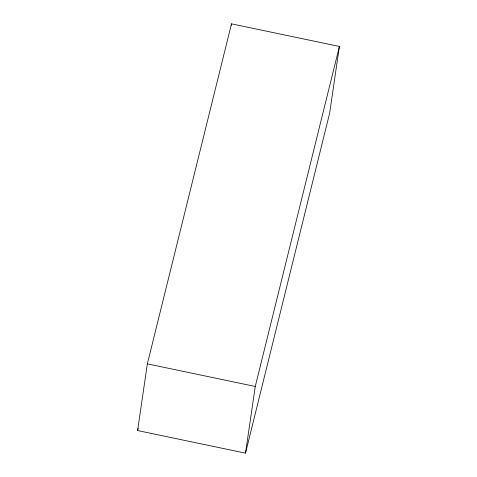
<?xml version="1.0" encoding="UTF-8"?>
<svg xmlns="http://www.w3.org/2000/svg" width="477" height="477" viewBox="0 0 477 477"><rect width="100%" height="100%" fill="white"/><g stroke="black" fill="none" stroke-linecap="round" stroke-linejoin="round"><path stroke-width="0.72" d="M137.591 430.552L147.351 363.868L231.494 23.85L339.409 46.448L329.649 113.132L245.506 453.15L137.591 430.552L138.127 428.382M231.279 25.317L231.494 23.85M245.506 453.15L255.267 386.465L339.409 46.448M147.351 363.868L255.267 386.465"/></g></svg>
